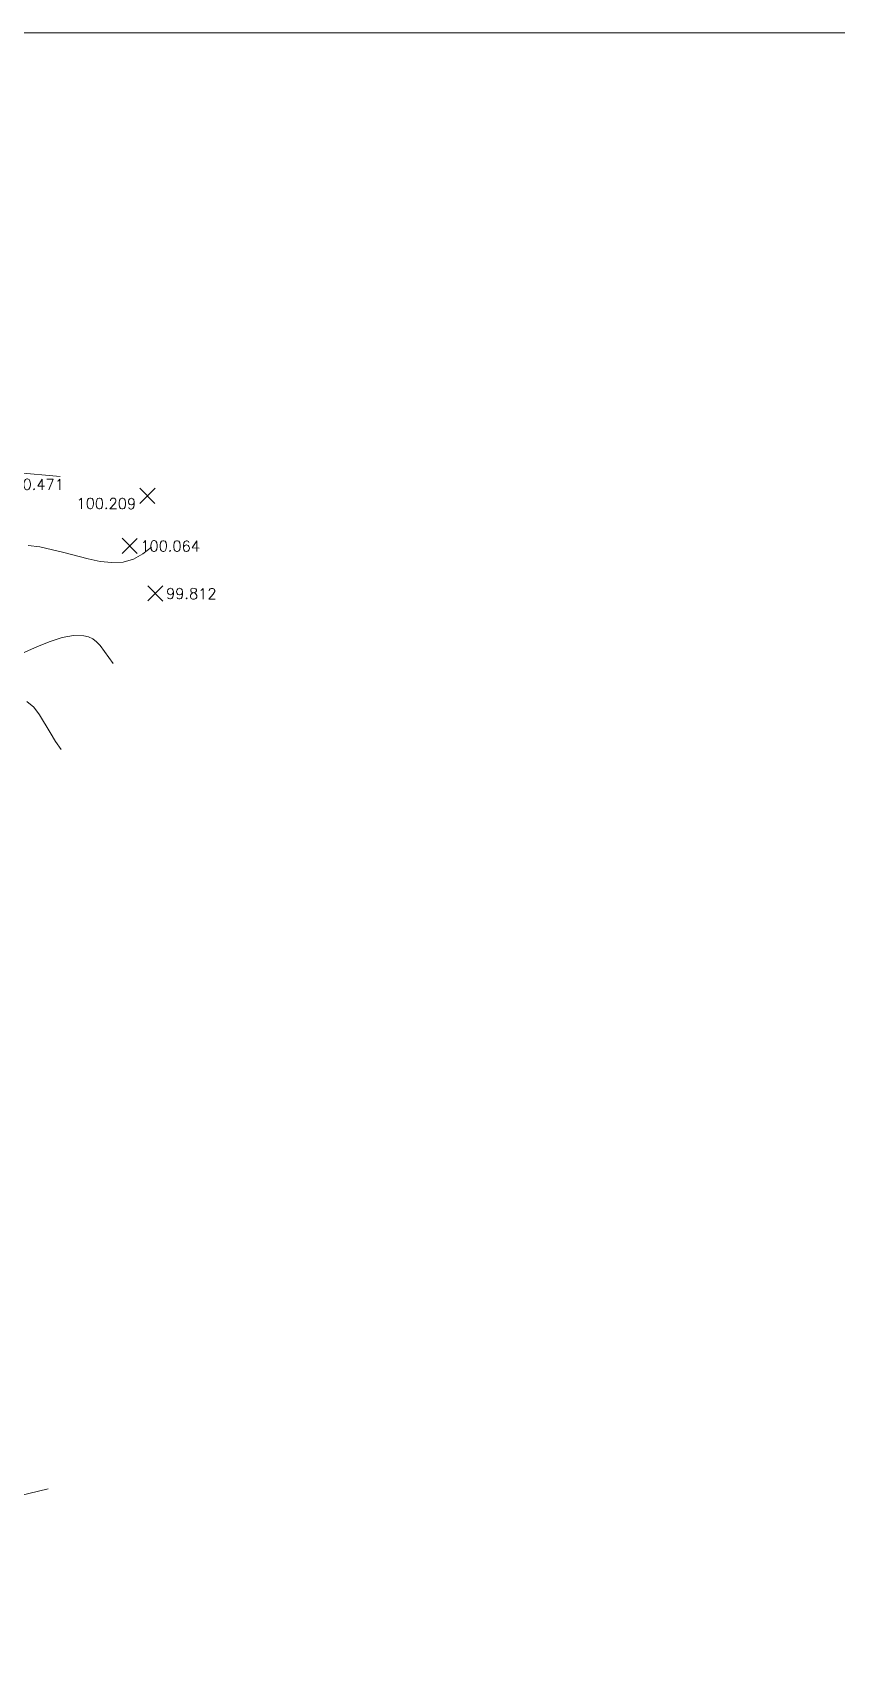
# Model space of a CAD drawing. Header units: inches. Extents: x -48 to 777, y -156 to 510.
# Drawn here: x 128 to 165.6, y 110.9 to 187.6 of the extents above; entities that cross this region are included whole.
import ezdxf

# ---------------------------------------------------------------- set-up
doc = ezdxf.new("R2010")
doc.units = ezdxf.units.IN
doc.header["$MEASUREMENT"] = 0
for name, color, linetype, lineweight in [('A-DIM', 9, 'Continuous', 5), ('A-LEVELS', 139, 'Continuous', 20), ('A-LIMIT ROAD', 69, 'Continuous', 20)]:
    doc.layers.add(name, color=color, linetype=linetype, lineweight=lineweight)
doc.layers.add('pts pc', color=7, linetype='Continuous')
doc.styles.add('2mm', font='simplex.shx', dxfattribs={"height": 0.5})

# ---------------------------------------------------------------- blocks, each defined once
blk = doc.blocks.new('LOT 688  TOPOGRAPHIC PLAN')
at = {"layer": 'A-LEVELS', "color": 209, "linetype": 'Continuous'}
blk.add_lwpolyline([(-315956.6224, -27893.49593), (-315956.07759, -27893.56784), (-315954.95196, -27893.83536), (-315953.81437, -27894.13428), (-315953.25463, -27894.24543), (-315952.71006, -27894.30219), (-315952.19151, -27894.27849), (-315951.71026, -27894.14778), (-315951.27418, -27893.89249), (-315950.85741, -27893.58452)], dxfattribs=at)
at = {"layer": 'A-LEVELS', "linetype": 'Continuous'}
for points in [[(-315957.37414, -27898.75599), (-315956.18725, -27898.22575), (-315955.60201, -27897.98946), (-315955.03907, -27897.80876), (-315954.51104, -27897.71094), (-315954.03056, -27897.72326), (-315953.8121, -27897.77925), (-315953.61025, -27897.873), (-315953.42654, -27898.00778), (-315953.25967, -27898.18059), (-315952.65648, -27899.01699)], [(-315956.67924, -27900.79694), (-315956.3661, -27901.06439), (-315956.09027, -27901.41541), (-315955.59604, -27902.24609), (-315955.3504, -27902.66474), (-315955.08759, -27903.04492)]]:
    blk.add_lwpolyline(points, dxfattribs=at)
at = {"layer": 'A-LIMIT ROAD', "linetype": 'Continuous'}
for points in [[(-315992.15526, -27887.07533), (-315973.78379, -27888.60145), (-315955.13582, -27890.27286)], [(-315955.69027, -27937.60224), (-315960.2778, -27938.71233), (-315959.36159, -27942.07387)]]:
    blk.add_lwpolyline(points, dxfattribs=at)
at = {"layer": 'pts pc', "linetype": 'Continuous'}
for points in [[(-315950.69656, -27890.82966), (-315951.40734, -27891.53286)], [(-315950.70035, -27891.53665), (-315951.40355, -27890.82587)], [(-315951.52912, -27893.16923), (-315952.2399, -27893.87243)], [(-315951.53291, -27893.87622), (-315952.23611, -27893.16544)], [(-315950.32703, -27895.39471), (-315951.03781, -27896.09791)], [(-315950.33082, -27896.1017), (-315951.03402, -27895.39092)]]:
    blk.add_lwpolyline(points, dxfattribs=at)
at = {"layer": 'pts pc', "color": 1, "char_height": 0.5, "attachment_point": 1, "rotation": 359.6928524, "style": '2mm'}
for s, insert, width in [('\\Fsimplex.shx;\\W1.0000000000;\\T1.0000000000;\\o\\l100.471', (-315957.74179, -27890.38739), 3.3571429), ('\\Fsimplex.shx;\\W1.0000000000;\\T1.0000000000;\\o\\l100.209', (-315954.3649, -27891.28322), 3.452381), ('\\Fsimplex.shx;\\W1.0000000000;\\T1.0000000000;\\o\\l100.064', (-315951.38317, -27893.27351), 3.452381), ('\\Fsimplex.shx;\\W1.0000000000;\\T1.0000000000;\\o\\l99.812', (-315950.18109, -27895.49899), 2.9761905)]:
    blk.add_mtext(s, dxfattribs=dict(at, insert=insert, width=width))

msp = doc.modelspace()

# ---------------------------------------------------------------- block references
at = {"layer": 'pts pc'}
msp.add_blockref('LOT 688  TOPOGRAPHIC PLAN', (316084.44716, 28057.10823), dxfattribs=at)

# ---------------------------------------------------------------- next in the draw order: linework, layer by layer
at = {"layer": 'A-DIM'}
msp.add_lwpolyline([(663.20624, 187.57649), (-47.69669, 187.57649), (-47.69669, 68.94616), (663.20624, 68.94616)], close=True, dxfattribs=at)

doc.saveas('drawing.dxf')
